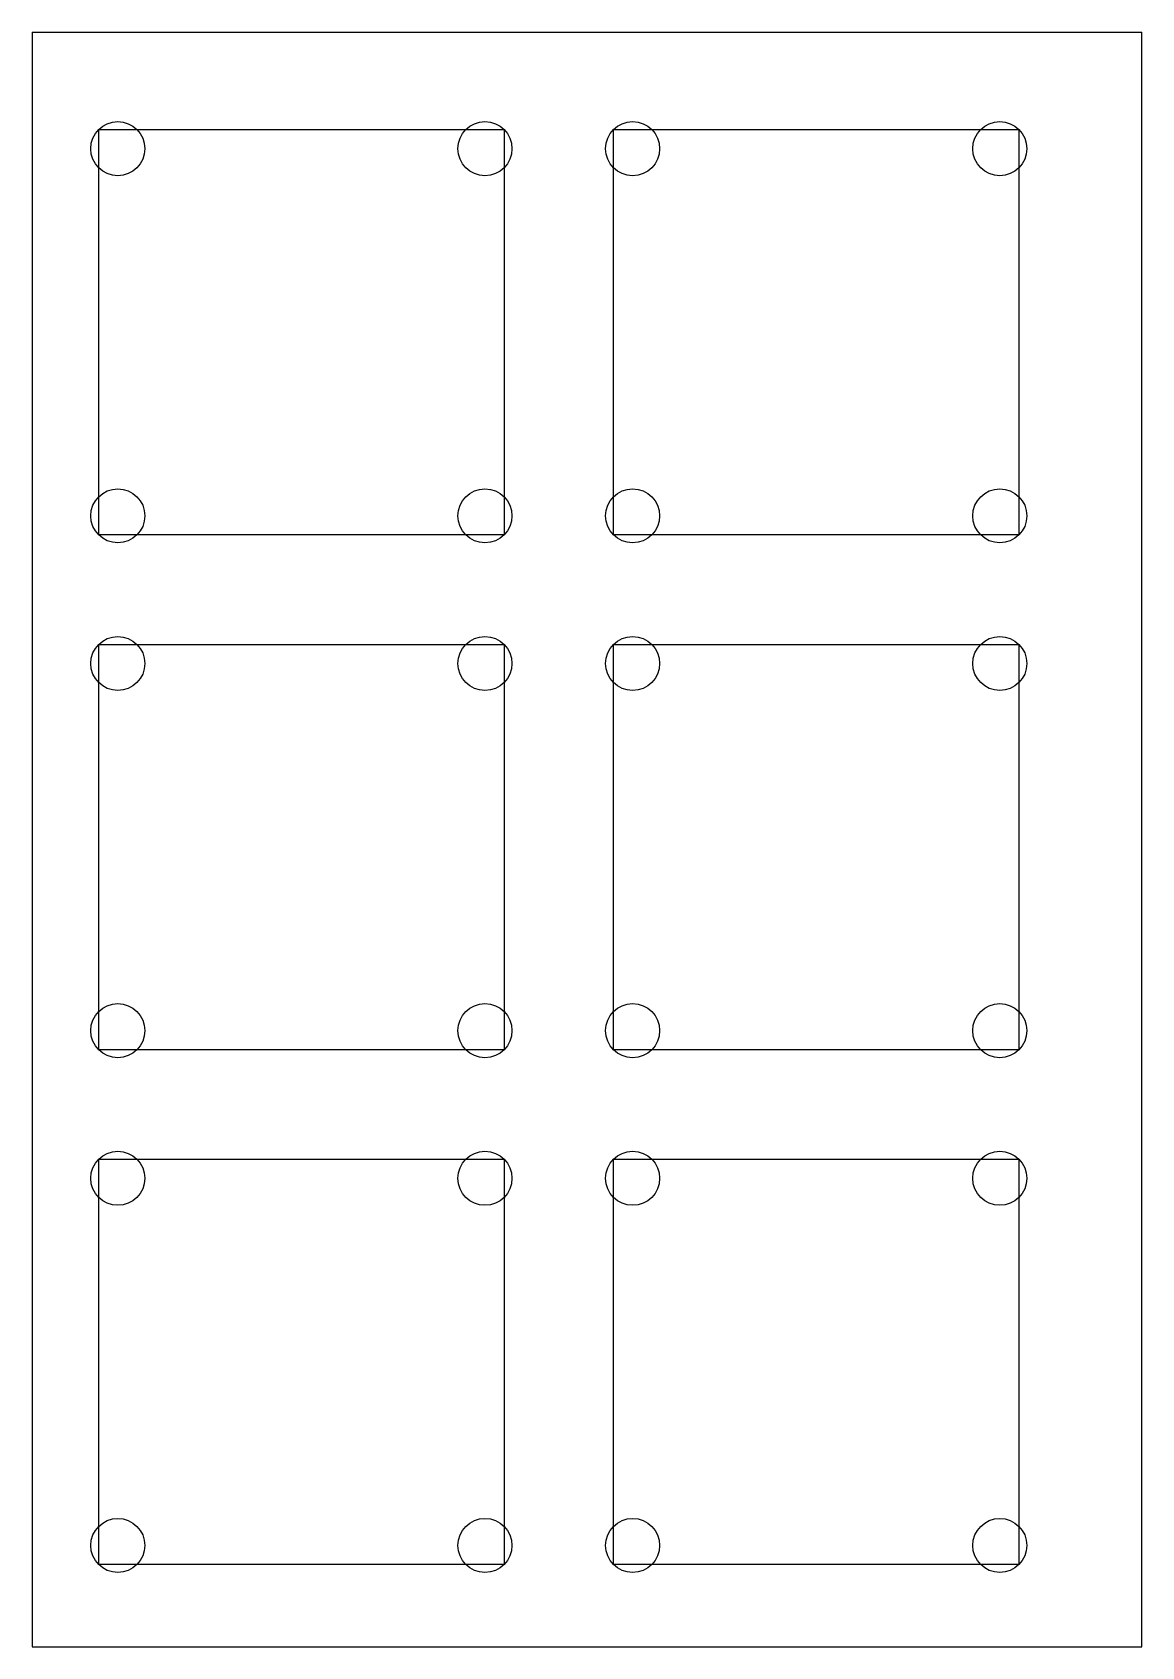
# Model space of a CAD drawing. Header units: millimetres. Extents: x 2 to 153, y 1 to 97.
# Drawn here: x 1.7 to 42.8, y 0.9 to 60.6 of the extents above.
import ezdxf

# ---------------------------------------------------------------- set-up
doc = ezdxf.new("R2010")
doc.units = ezdxf.units.MM
doc.layers.add('20', color=7, linetype='Continuous')

msp = doc.modelspace()

# ---------------------------------------------------------------- linework, layer by layer
for p, q in [((1.704, 60.629), (1.704, 0.889)), ((1.704, 60.629), (42.756, 60.629)), ((4.161, 57.029), (19.161, 57.029)), ((4.161, 42.029), (4.161, 57.029)), ((19.161, 57.029), (19.161, 42.029)), ((23.211, 57.029), (38.211, 57.029)), ((23.211, 42.029), (23.211, 57.029)), ((38.211, 57.029), (38.211, 42.029)), ((19.161, 42.029), (4.161, 42.029)), ((38.211, 42.029), (23.211, 42.029)), ((4.161, 37.979), (19.161, 37.979)), ((4.161, 22.979), (4.161, 37.979)), ((19.161, 37.979), (19.161, 22.979)), ((23.211, 37.979), (38.211, 37.979)), ((23.211, 22.979), (23.211, 37.979)), ((38.211, 37.979), (38.211, 22.979)), ((19.161, 22.979), (4.161, 22.979)), ((38.211, 22.979), (23.211, 22.979)), ((4.161, 18.929), (19.161, 18.929)), ((4.161, 3.929), (4.161, 18.929)), ((19.161, 18.929), (19.161, 3.929)), ((23.211, 18.929), (38.211, 18.929)), ((23.211, 3.929), (23.211, 18.929)), ((38.211, 18.929), (38.211, 3.929)), ((19.161, 3.929), (4.161, 3.929)), ((38.211, 3.929), (23.211, 3.929)), ((1.704, 0.889), (42.756, 0.889))]:
    msp.add_line(p, q)
for centre in [(4.868, 56.322), (18.454, 56.322), (23.918, 56.322), (37.504, 56.322), (4.868, 42.736), (18.454, 42.736), (23.918, 42.736), (37.504, 42.736), (4.868, 37.272), (18.454, 37.272), (23.918, 37.272), (37.504, 37.272), (4.868, 23.686), (18.454, 23.686), (23.918, 23.686), (37.504, 23.686), (4.868, 18.222), (18.454, 18.222), (23.918, 18.222), (37.504, 18.222), (4.868, 4.636), (18.454, 4.636), (23.918, 4.636), (37.504, 4.636)]:
    msp.add_circle(centre, 1)
at = {"layer": '20'}
msp.add_line((42.756, 0.889), (42.756, 60.629), dxfattribs=at)

doc.saveas('drawing.dxf')
